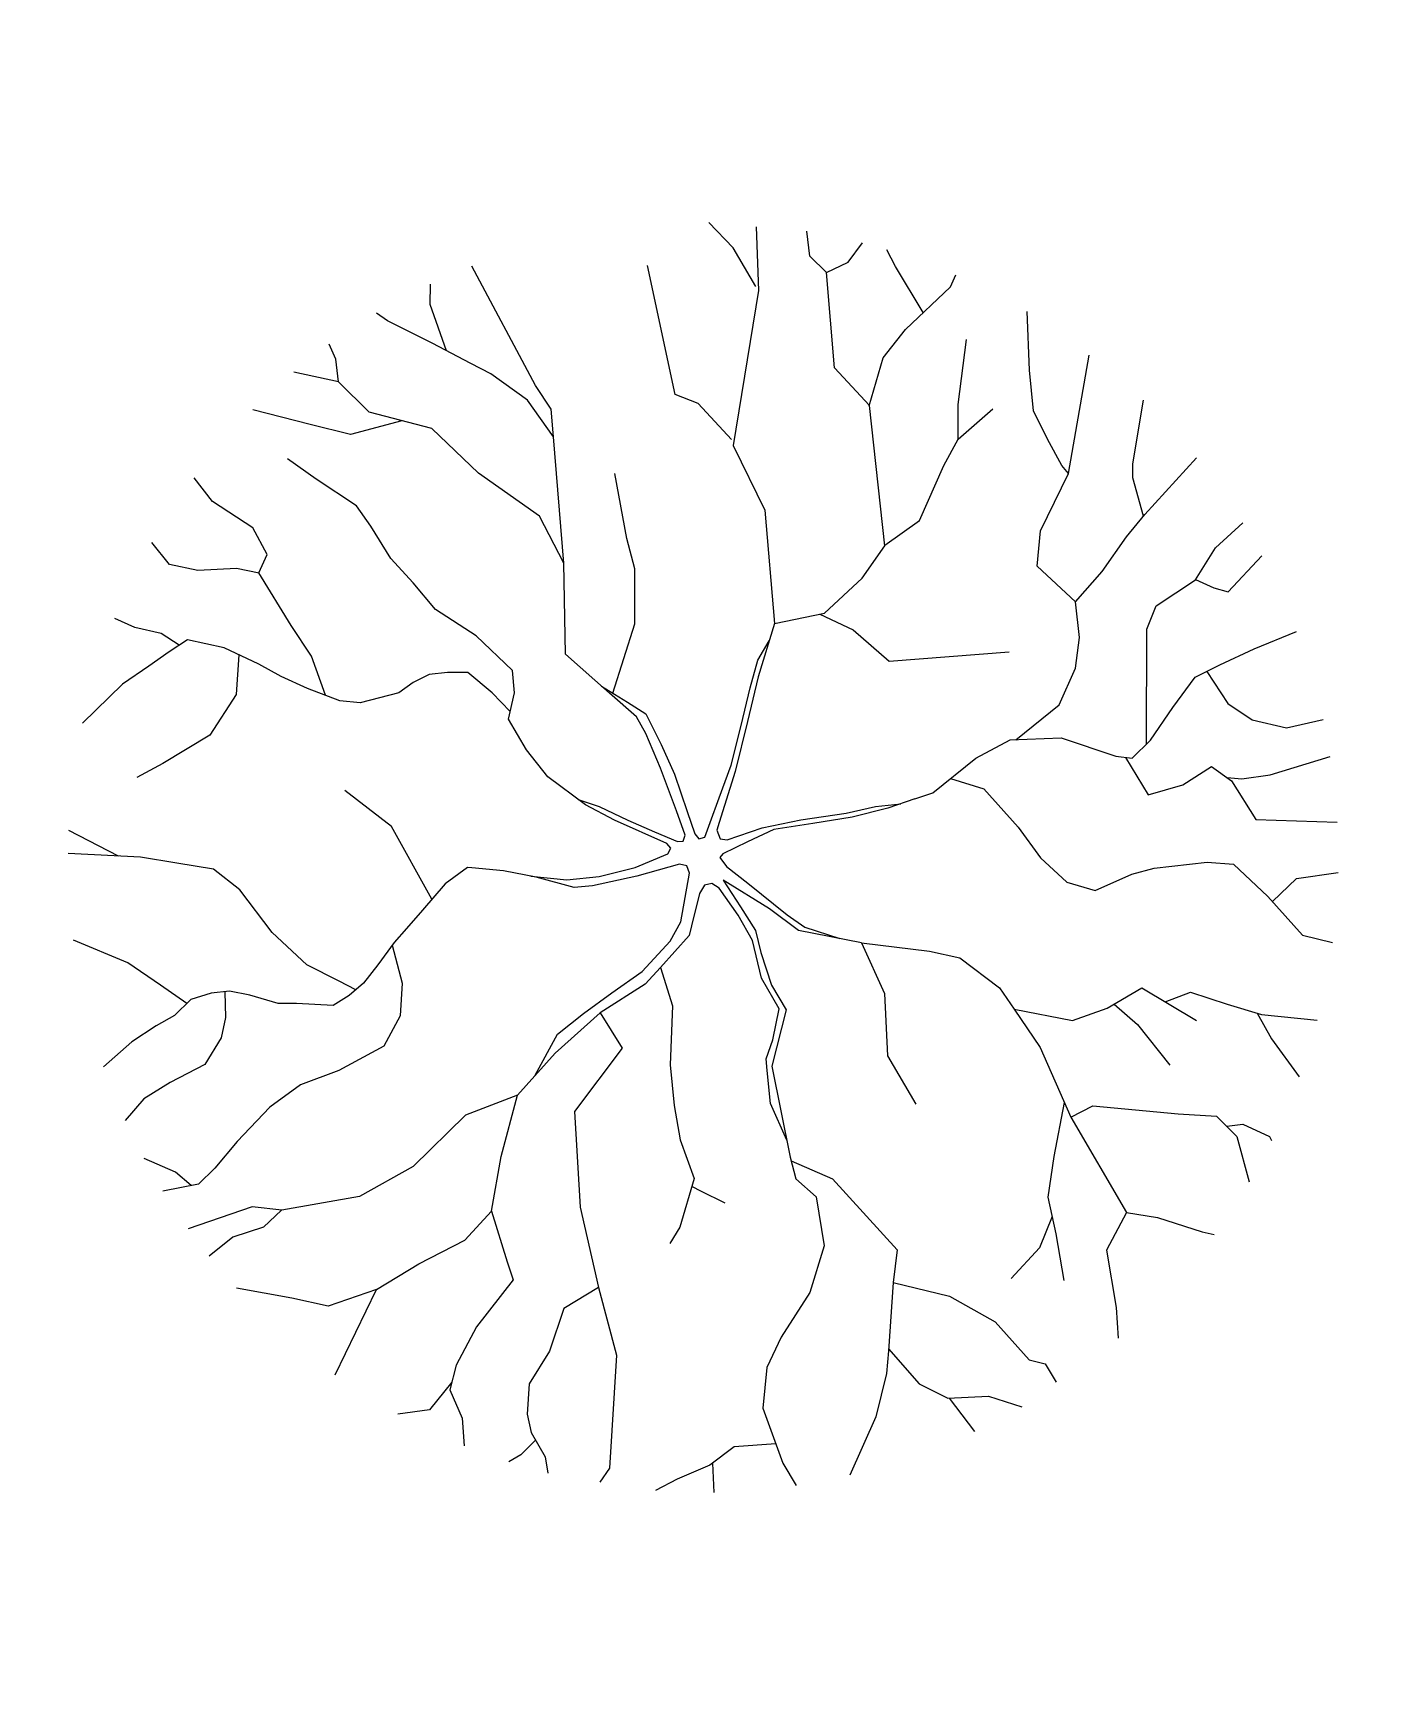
# Model space of a CAD drawing. Extents: x 99089 to 101049, y 99298 to 100905.
# Drawn here: x 100059.47 to 100090.5, y 100210.32 to 100248.5 of the extents above; entities that cross this region are included whole.
import ezdxf

# ---------------------------------------------------------------- set-up
doc = ezdxf.new("R2010")
doc.units = 0
for name, color, linetype in [('Survey Exist Alignments', 7, 'Continuous'), ('Survey Exist Pavement', 7, 'Continuous'), ('Survey Exist Surface', 7, 'Continuous'), ('Survey Exist Trees', 7, 'Continuous')]:
    doc.layers.add(name, color=color, linetype=linetype)

msp = doc.modelspace()

# ---------------------------------------------------------------- linework, layer by layer
at = {"layer": 'Survey Exist Alignments'}
msp.add_arc((96176.994, 103936.285), 5312.809, 315.667749, 317.589451, dxfattribs=at)
at = {"layer": 'Survey Exist Pavement'}
for centre, radius, end in [((96430.976, 103688.155), 4946.737, 317.543247), ((96603.048, 103520.048), 4728.178, 317.499196)]:
    msp.add_arc(centre, radius, 315.667749, end, dxfattribs=at)
at = {"layer": 'Survey Exist Surface'}
for centre, radius, end in [((96430.976, 103688.155), 4938.737, 317.543247), ((96603.048, 103520.048), 4736.178, 317.499196)]:
    msp.add_arc(centre, radius, 315.667749, end, dxfattribs=at)
at = {"layer": 'Survey Exist Trees'}
for points in [[(100076.057, 100242.682), (100075.536, 100243.57), (100074.981, 100244.151)], [(100076.063, 100244.058), (100076.118, 100242.595), (100075.539, 100239.031), (100076.262, 100237.548), (100076.485, 100234.943), (100077.632, 100235.183), (100078.499, 100235.984), (100079.019, 100236.726), (100078.665, 100239.954), (100077.862, 100240.815), (100077.681, 100243.008), (100077.298, 100243.383), (100077.226, 100243.956)], [(100077.681, 100243.008), (100078.179, 100243.245), (100078.509, 100243.685)], [(100079.902, 100242.085), (100079.267, 100243.147), (100079.063, 100243.529)], [(100071.689, 100234.24), (100071.65, 100236.334), (100071.412, 100239.232), (100071.36, 100239.867), (100070.997, 100240.413), (100069.538, 100243.149)], [(100075.502, 100239.169), (100074.734, 100239.998), (100074.208, 100240.201), (100073.572, 100243.17)], [(100068.958, 100241.208), (100068.583, 100242.269), (100068.586, 100242.737)], [(100078.662, 100239.946), (100078.982, 100241.047), (100079.497, 100241.7), (100080.526, 100242.679), (100080.648, 100242.949)], [(100071.412, 100239.232), (100070.817, 100240.074), (100069.978, 100240.681), (100069.513, 100240.915), (100068.627, 100241.382), (100067.602, 100241.897), (100067.347, 100242.072)], [(100083.238, 100238.389), (100083.081, 100238.571), (100082.756, 100239.178), (100082.431, 100239.831), (100082.34, 100240.764), (100082.287, 100242.112)], [(100066.479, 100240.498), (100066.418, 100241.015), (100066.266, 100241.357)], [(100080.704, 100239.179), (100080.706, 100239.973), (100080.896, 100241.466)], [(100082.03, 100232.277), (100083.025, 100233.076), (100083.399, 100233.922), (100083.489, 100234.625), (100083.401, 100235.441), (100082.517, 100236.26), (100082.593, 100237.072), (100083.238, 100238.389), (100083.712, 100241.107)], [(100071.65, 100236.334), (100071.09, 100237.414), (100069.693, 100238.395), (100068.623, 100239.423), (100067.178, 100239.797), (100066.479, 100240.498), (100065.45, 100240.717)], [(100084.958, 100237.409), (100084.713, 100238.289), (100084.714, 100238.616), (100084.962, 100240.074)], [(100067.934, 100239.601), (100066.756, 100239.284), (100065.824, 100239.518), (100064.512, 100239.852)], [(100079.017, 100236.741), (100079.813, 100237.313), (100080.376, 100238.573), (100080.704, 100239.179), (100081.498, 100239.879)], [(100071.281, 100231.423), (100071.281, 100231.423), (100070.797, 100232.048), (100070.379, 100232.748), (100070.521, 100233.355), (100070.475, 100233.868), (100069.637, 100234.662), (100068.706, 100235.269), (100068.194, 100235.876), (100067.682, 100236.437), (100067.218, 100237.184), (100066.892, 100237.651), (100065.961, 100238.258), (100065.309, 100238.725)], [(100083.4, 100235.444), (100084.009, 100236.143), (100084.57, 100236.936), (100084.991, 100237.449), (100086.176, 100238.752)], [(100066.176, 100233.296), (100065.858, 100234.198), (100065.393, 100234.899), (100064.65, 100236.113), (100064.837, 100236.532), (100064.512, 100237.139), (100063.581, 100237.747), (100063.163, 100238.288)], [(100072.773, 100233.348), (100073.277, 100234.939), (100073.28, 100236.199), (100073.095, 100236.899), (100072.819, 100238.392)], [(100085.025, 100232.176), (100085.032, 100234.819), (100085.249, 100235.348), (100086.15, 100235.952), (100086.609, 100236.681), (100087.238, 100237.259)], [(100064.656, 100236.103), (100064.137, 100236.206), (100063.25, 100236.16), (100062.598, 100236.301), (100062.193, 100236.809)], [(100086.154, 100235.955), (100086.573, 100235.768), (100086.9, 100235.674), (100087.677, 100236.503)], [(100062.819, 100234.445), (100062.407, 100234.715), (100061.801, 100234.855), (100061.344, 100235.064)], [(100077.528, 100235.161), (100078.296, 100234.798), (100079.12, 100234.081), (100081.878, 100234.296)], [(100076.485, 100234.943), (100076.11, 100233.718), (100075.869, 100232.697), (100075.581, 100231.549), (100075.219, 100230.379), (100075.164, 100230.202), (100075.236, 100229.997), (100075.398, 100229.976), (100076.202, 100230.254), (100077.092, 100230.435), (100078.13, 100230.593), (100078.808, 100230.743), (100079.386, 100230.805)], [(100079.707, 100230.916), (100080.125, 100231.06), (100081.106, 100231.853), (100081.9, 100232.272), (100083.066, 100232.318), (100084.325, 100231.897), (100084.698, 100231.85), (100085.119, 100232.269), (100085.634, 100233.015), (100086.148, 100233.715), (100086.709, 100233.995), (100087.503, 100234.367), (100088.475, 100234.761)], [(100070.42, 100232.925), (100070.008, 100233.355), (100069.449, 100233.822), (100068.982, 100233.822), (100068.562, 100233.776), (100068.189, 100233.59), (100067.862, 100233.357), (100066.975, 100233.124), (100066.508, 100233.171), (100065.763, 100233.452), (100065.157, 100233.732), (100064.645, 100234.013), (100063.852, 100234.387), (100063.013, 100234.574), (100062.593, 100234.294), (100062.125, 100233.968), (100061.518, 100233.549), (100060.6, 100232.658)], [(100072.518, 100233.507), (100073.109, 100233.139), (100073.536, 100232.872), (100073.883, 100232.166), (100074.188, 100231.483), (100074.483, 100230.631), (100074.66, 100230.119), (100074.748, 100230.002), (100074.884, 100230.04), (100075.013, 100230.375), (100075.22, 100230.945), (100075.491, 100231.689), (100075.721, 100232.602), (100075.927, 100233.471), (100076.102, 100234.107), (100076.364, 100234.549)], [(100064.191, 100234.227), (100064.13, 100233.313), (100063.521, 100232.38), (100062.447, 100231.728), (100061.846, 100231.408)], [(100071.979, 100230.905), (100072.462, 100230.743), (100073.117, 100230.43), (100073.729, 100230.162), (100074.262, 100229.938), (100074.39, 100229.945), (100074.436, 100230.086), (100074.234, 100230.644), (100073.871, 100231.624), (100073.532, 100232.42), (100073.317, 100232.802), (100072.697, 100233.349), (100071.689, 100234.24)], [(100086.41, 100233.845), (100086.893, 100233.108), (100087.452, 100232.734), (100088.245, 100232.547), (100089.08, 100232.744)], [(100084.543, 100231.869), (100085.069, 100231.009), (100085.863, 100231.242), (100086.517, 100231.661), (100086.982, 100231.334), (100087.54, 100230.447), (100089.407, 100230.387)], [(100086.876, 100231.409), (100087.216, 100231.381), (100087.869, 100231.474), (100089.244, 100231.889)], [(100070.889, 100229.143), (100071.716, 100229.059), (100072.462, 100229.133), (100073.288, 100229.341), (100074.037, 100229.654), (100074.11, 100229.788), (100074.017, 100229.891), (100072.811, 100230.43), (100072.145, 100230.782), (100071.281, 100231.423)], [(100080.528, 100231.386), (100081.291, 100231.152), (100082.082, 100230.265), (100082.593, 100229.565), (100083.198, 100229.004), (100083.851, 100228.817), (100084.692, 100229.19), (100085.205, 100229.329), (100086.418, 100229.468), (100087.024, 100229.421), (100087.816, 100228.674), (100088.607, 100227.787), (100089.299, 100227.623)], [(100068.622, 100228.614), (100067.694, 100230.285), (100066.619, 100231.108)], [(100079.707, 100230.916), (100079.09, 100230.703), (100078.269, 100230.499), (100077.367, 100230.352), (100076.474, 100230.218), (100075.866, 100229.928), (100075.303, 100229.658), (100075.235, 100229.569), (100075.388, 100229.367), (100075.872, 100228.98), (100076.777, 100228.257), (100077.186, 100227.971), (100077.987, 100227.711)], [(100061.425, 100229.606), (100060.283, 100230.195)], [(100066.875, 100226.533), (100066.493, 100226.732), (100065.747, 100227.105), (100064.956, 100227.853), (100064.212, 100228.833), (100063.607, 100229.301), (100062.768, 100229.441), (100061.928, 100229.582), (100060.27, 100229.663)], [(100069.537, 100229.335), (100069.438, 100229.342), (100068.924, 100228.969), (100068.409, 100228.363), (100068.035, 100227.944), (100067.755, 100227.617), (100067.38, 100227.104), (100067.053, 100226.684), (100066.725, 100226.405), (100066.352, 100226.172), (100065.512, 100226.219), (100065.092, 100226.219), (100064.44, 100226.407), (100063.973, 100226.5), (100063.553, 100226.454), (100063.087, 100226.314), (100062.713, 100225.941), (100062.292, 100225.708), (100061.732, 100225.335), (100061.085, 100224.765)], [(100070.994, 100224.57), (100071.508, 100225.512), (100072.1, 100225.991), (100072.755, 100226.464), (100073.452, 100226.951), (100074.095, 100227.65), (100074.334, 100228.096), (100074.537, 100229.211), (100074.475, 100229.383), (100074.308, 100229.419), (100073.324, 100229.141), (100072.311, 100228.921), (100071.886, 100228.88), (100071.016, 100229.118), (100070.264, 100229.264), (100069.537, 100229.335)], [(100076.771, 100223.082), (100076.394, 100223.92), (100076.315, 100224.682), (100076.292, 100224.945), (100076.449, 100225.386), (100076.596, 100226.099), (100076.185, 100226.801), (100075.984, 100227.669), (100075.656, 100228.247), (100075.213, 100228.871), (100075.05, 100228.971), (100074.882, 100228.934), (100074.767, 100228.743), (100074.582, 100228.003), (100074.526, 100227.779), (100073.866, 100227.042), (100073.515, 100226.66), (100072.486, 100226.006), (100071.45, 100225.08), (100070.583, 100224.11)], [(100078.486, 100227.61), (100077.037, 100227.896), (100076.373, 100228.39), (100075.306, 100229.052), (100075.703, 100228.438), (100076.054, 100227.897), (100076.172, 100227.387), (100076.422, 100226.637), (100076.754, 100226.07), (100076.427, 100224.78), (100076.85, 100222.692)], [(100087.919, 100228.558), (100088.47, 100229.093), (100089.426, 100229.224)], [(100062.993, 100226.221), (100062.388, 100226.642), (100061.643, 100227.156), (100060.394, 100227.674)], [(100067.71, 100227.556), (100067.939, 100226.684), (100067.89, 100225.937), (100067.516, 100225.237), (100066.488, 100224.678), (100065.601, 100224.352), (100064.9, 100223.84), (100064.152, 100223.047), (100063.637, 100222.441), (100063.263, 100222.068), (100062.445, 100221.91)], [(100078.486, 100227.61), (100080.042, 100227.424), (100080.739, 100227.267), (100081.655, 100226.576), (100081.987, 100226.092), (100082.59, 100225.206), (100083.288, 100223.611), (100084.567, 100221.421), (100084.111, 100220.557), (100084.334, 100219.237), (100084.375, 100218.533)], [(100078.486, 100227.61), (100079.013, 100226.452), (100079.084, 100225.019), (100079.729, 100223.909)], [(100073.866, 100227.042), (100074.142, 100226.165), (100074.092, 100224.812), (100074.183, 100223.879), (100074.321, 100223.085), (100074.645, 100222.198), (100074.316, 100221.079), (100074.082, 100220.706)], [(100063.866, 100226.488), (100063.879, 100225.894), (100063.784, 100225.427), (100063.41, 100224.821), (100062.616, 100224.401), (100062.008, 100224.029), (100061.578, 100223.535)], [(100081.987, 100226.092), (100083.331, 100225.831), (100084.124, 100226.11), (100084.918, 100226.576), (100086.176, 100225.829)], [(100085.456, 100226.257), (100086.038, 100226.482), (100086.877, 100226.201), (100087.669, 100225.967), (100088.944, 100225.837)], [(100072.486, 100226.006), (100072.993, 100225.196), (100071.897, 100223.741), (100072.022, 100221.545), (100072.448, 100219.695), (100072.863, 100218.14), (100072.697, 100215.545), (100072.476, 100215.225)], [(100084.284, 100226.204), (100084.823, 100225.736), (100085.567, 100224.803)], [(100087.566, 100225.998), (100087.901, 100225.407), (100088.534, 100224.538)], [(100066.401, 100217.689), (100067.347, 100219.649), (100068.32, 100220.241), (100069.379, 100220.782), (100069.99, 100221.451), (100070.212, 100222.707), (100070.583, 100224.11), (100069.39, 100223.658), (100068.19, 100222.476), (100066.962, 100221.783), (100065.175, 100221.471), (100064.497, 100221.552), (100063.023, 100221.045)], [(100083.141, 100223.948), (100082.903, 100222.705), (100082.761, 100221.772), (100082.946, 100220.932), (100083.13, 100219.858)], [(100083.288, 100223.611), (100083.792, 100223.871), (100084.772, 100223.777), (100085.751, 100223.682), (100086.637, 100223.635), (100087.103, 100223.168), (100087.385, 100222.125)], [(100086.87, 100223.402), (100087.243, 100223.448), (100087.849, 100223.167), (100087.901, 100223.071)], [(100063.098, 100222.036), (100062.738, 100222.349), (100062.014, 100222.656)], [(100076.85, 100222.692), (100076.978, 100222.196), (100077.443, 100221.776), (100077.627, 100220.656), (100077.298, 100219.583), (100076.642, 100218.557), (100076.314, 100217.857), (100076.219, 100216.924), (100076.682, 100215.664), (100076.983, 100215.148)], [(100076.871, 100222.609), (100077.822, 100222.191), (100079.306, 100220.561), (100079.211, 100219.815), (100079.105, 100218.246), (100079.055, 100217.721), (100078.817, 100216.728), (100078.213, 100215.384)], [(100074.593, 100222.019), (100074.785, 100221.918), (100075.344, 100221.638)], [(100065.168, 100221.472), (100064.753, 100221.086), (100064.053, 100220.854), (100063.505, 100220.413)], [(100069.99, 100221.451), (100070.349, 100220.289), (100070.488, 100219.869), (100069.646, 100218.796), (100069.177, 100217.91), (100069.036, 100217.35), (100069.314, 100216.696), (100069.36, 100216.064)], [(100082.859, 100221.327), (100082.572, 100220.605), (100081.917, 100219.906)], [(100084.565, 100221.416), (100085.279, 100221.303), (100086.304, 100220.975), (100086.58, 100220.912)], [(100079.211, 100219.815), (100080.504, 100219.501), (100081.554, 100218.906), (100082.332, 100218.039), (100082.705, 100217.945), (100082.955, 100217.519)], [(100067.347, 100219.649), (100066.242, 100219.265), (100065.403, 100219.453), (100064.137, 100219.681)], [(100072.448, 100219.695), (100071.653, 100219.214), (100071.324, 100218.235), (100070.856, 100217.488), (100070.807, 100216.788), (100070.9, 100216.368), (100071.225, 100215.808), (100071.283, 100215.434)], [(100079.108, 100218.286), (100079.812, 100217.481), (100080.464, 100217.154), (100081.397, 100217.2), (100082.164, 100216.959)], [(100069.08, 100217.526), (100068.568, 100216.884), (100067.839, 100216.787)], [(100080.501, 100217.156), (100081.078, 100216.388)], [(100071.002, 100216.191), (100070.665, 100215.855), (100070.387, 100215.691)], [(100076.518, 100216.109), (100075.563, 100216.038), (100075.003, 100215.618), (100074.256, 100215.292), (100073.754, 100215.032)], [(100075.062, 100215.663), (100075.098, 100214.992)]]:
    msp.add_lwpolyline(points, dxfattribs=at)

doc.saveas('drawing.dxf')
